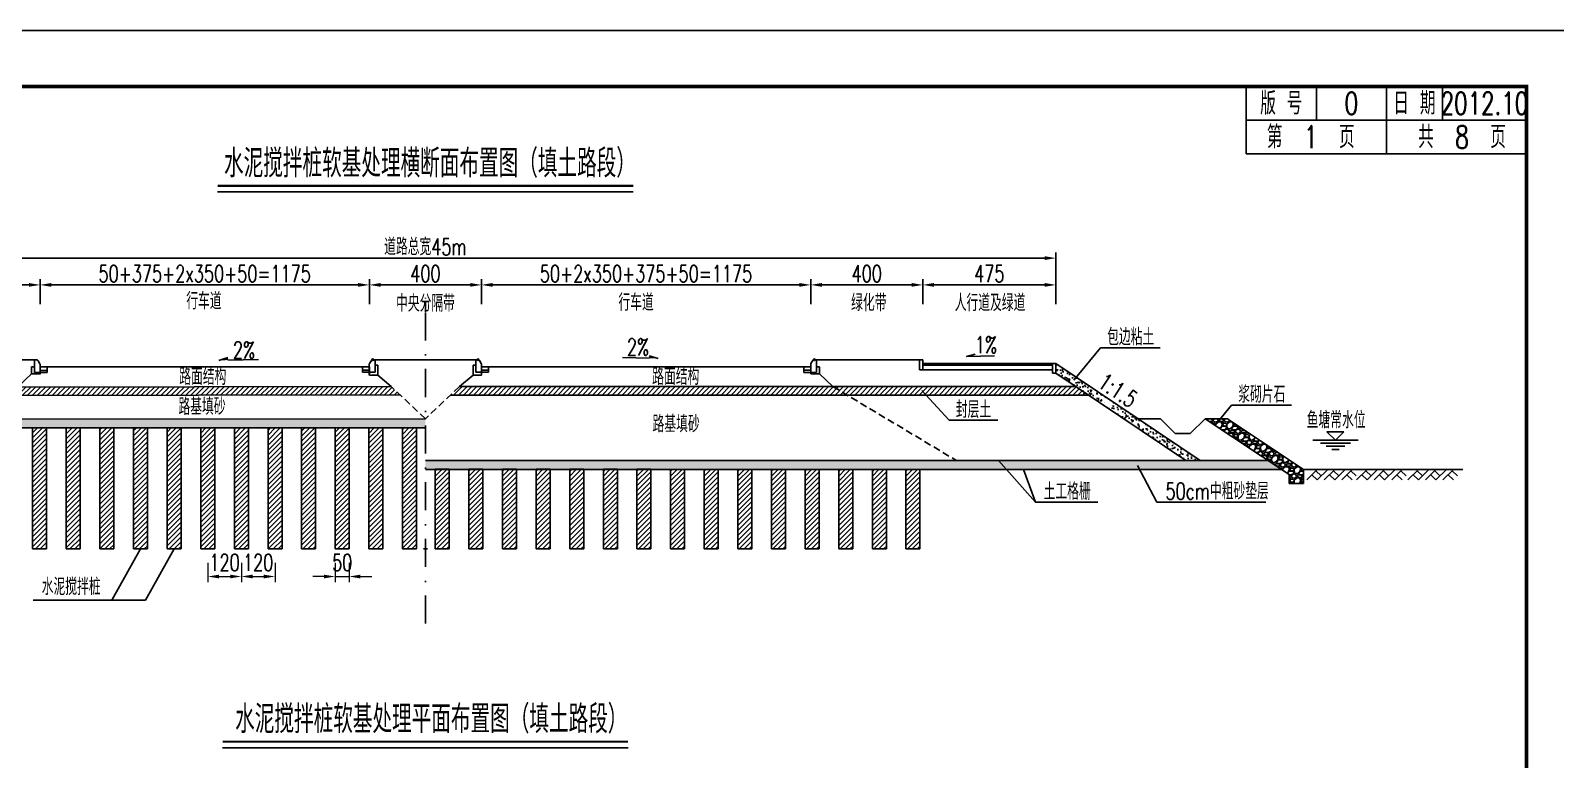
# Model space of a CAD drawing. Extents: x 216 to 3576, y 696 to 993.
# Drawn here: x 359.1 to 631.2, y 862.4 to 992.5 of the extents above; entities that cross this region are included whole.
import ezdxf
from ezdxf.enums import TextEntityAlignment as Align

# ---------------------------------------------------------------- set-up
doc = ezdxf.new("R2010")
doc.units = 0
doc.header["$LTSCALE"] = 5
doc.header["$PDMODE"] = 32
doc.header["$PDSIZE"] = 0.3
for name, pattern in [('DASHDOT', [1, 0.5, -0.25, 0, -0.25]), ('DASHED', [19.05, 12.7, -6.35]), ('HIDDEN', [0.375, 0.25, -0.125]), ('RICAD_LTYPE1', [0])]:
    doc.linetypes.add(name, pattern=pattern)
doc.layers.get('0').update_dxf_attribs({"linetype": 'CONTINUOUS'})
doc.layers.get('DEFPOINTS').update_dxf_attribs({"linetype": 'RICAD_LTYPE1'})
for name, color, linetype in [('2', 2, 'HIDDEN'), ('LAYER1', 7, 'RICAD_LTYPE1'), ('PP-COM', 7, 'CONTINUOUS'), ('YOLLOW', 2, 'CONTINUOUS'), ('图框', 7, 'CONTINUOUS'), ('尺寸标注', 4, 'CONTINUOUS'), ('文字', 7, 'CONTINUOUS'), ('次轮廓', 7, 'CONTINUOUS'), ('绿化', 3, 'CONTINUOUS'), ('道路结构', 7, 'CONTINUOUS')]:
    doc.layers.add(name, color=color, linetype=linetype)
doc.layers.add('标注', color=4, linetype='CONTINUOUS', lineweight=15)
doc.styles.get("Standard").update_dxf_attribs({"font": 'simplex1.shx', "width": 0.7, "bigfont": 'hztxt.shx'})
doc.dimstyles.new('比例1：200', dxfattribs={"dimtxt": 3, "dimasz": 2, "dimexe": 1, "dimexo": 1, "dimgap": 0.5, "dimtad": 1, "dimlfac": 20, "dimzin": 13, "dimdsep": 46, "dimtxsty": 'Standard', "dimcen": -0.09, "dimclrd": 256, "dimclre": 256, "dimclrt": 7, "dimaunit": 1, "dimadec": 0, "dimazin": 0, "dimtfac": 0.0005, "dimtix": 1, "dimtmove": 2, "dimatfit": 3, "dimfxl": 0, "dimtolj": 1, "dimtzin": 13, "dimarcsym": 0})
pattern_1 = [(45, (-427.4949, 297), (-0.44194174, 0.44194174), [])]
pattern_2 = [(45, (-2520, -0.00653), (-0.44194174, 0.44194174), [])]

# ---------------------------------------------------------------- blocks, each defined once
blk = doc.blocks.new('cs2')
for p, q in [((4729.56, 1070.97), (4729.56, 1069.04)), ((4730.59, 1069.54), (4729.56, 1069.54)), ((4729.92, 1071.66), (4729.6, 1071.1)), ((4730.59, 1071.79), (4730.14, 1071.79)), ((4730.59, 1071.79), (4730.59, 1069.54))]:
    blk.add_line(p, q)
for centre, start, end in [((4729.81, 1070.97), 150.42, 180), ((4730.14, 1071.54), 90, 150.42)]:
    blk.add_arc(centre, 0.25, start, end)
blk.add_point((4730.18, 1071.79))
blk = doc.blocks.new('*D82')
at = {"layer": 'DEFPOINTS', "color": 0}
for p in [(360.77, 947.13), (340.77, 942.68), (360.77, 942.68)]:
    blk.add_point(p, dxfattribs=at)
at = {"layer": '标注', "lineweight": -2}
for p, q in [((340.77, 943.68), (340.77, 948.13)), ((342.77, 947.13), (358.77, 947.13)), ((360.77, 943.68), (360.77, 948.13))]:
    blk.add_line(p, q, dxfattribs=at)
at = {"layer": '标注'}
for points in [[(342.77, 947.47), (342.77, 946.8), (340.77, 947.13)], [(358.77, 947.47), (358.77, 946.8), (360.77, 947.13)]]:
    blk.add_solid(points, dxfattribs=at)
at = {"layer": '标注', "color": 7, "insert": (350.77, 949.13), "char_height": 3, "attachment_point": 5}
blk.add_mtext('\\A1;400', dxfattribs=at)
blk = doc.blocks.new('*D83')
at = {"layer": 'DEFPOINTS', "color": 0}
for p in [(419.52, 947.13), (360.77, 942.68), (419.52, 942.68)]:
    blk.add_point(p, dxfattribs=at)
at = {"layer": '标注', "lineweight": -2}
for p, q in [((360.77, 943.68), (360.77, 948.13)), ((362.77, 947.13), (417.52, 947.13)), ((419.52, 943.68), (419.52, 948.13))]:
    blk.add_line(p, q, dxfattribs=at)
at = {"layer": '标注'}
for points in [[(362.77, 947.47), (362.77, 946.8), (360.77, 947.13)], [(417.52, 947.47), (417.52, 946.8), (419.52, 947.13)]]:
    blk.add_solid(points, dxfattribs=at)
at = {"layer": '标注', "color": 7, "insert": (390.14, 949.13), "char_height": 3, "attachment_point": 5}
blk.add_mtext('\\A1;50+375+2x350+50=1175', dxfattribs=at)
blk = doc.blocks.new('*D84')
at = {"layer": 'DEFPOINTS', "color": 0}
for p in [(439.52, 947.13), (419.52, 942.68), (439.52, 942.68)]:
    blk.add_point(p, dxfattribs=at)
at = {"layer": '标注', "lineweight": -2}
for p, q in [((419.52, 943.68), (419.52, 948.13)), ((421.52, 947.13), (437.52, 947.13)), ((439.52, 943.68), (439.52, 948.13))]:
    blk.add_line(p, q, dxfattribs=at)
at = {"layer": '标注'}
for points in [[(421.52, 947.47), (421.52, 946.8), (419.52, 947.13)], [(437.52, 947.47), (437.52, 946.8), (439.52, 947.13)]]:
    blk.add_solid(points, dxfattribs=at)
at = {"layer": '标注', "color": 7, "insert": (429.52, 949.13), "char_height": 3, "attachment_point": 5}
blk.add_mtext('\\A1;400', dxfattribs=at)
blk = doc.blocks.new('*D85')
at = {"layer": 'DEFPOINTS', "color": 0}
for p in [(498.27, 947.13), (439.52, 942.68), (498.27, 942.68)]:
    blk.add_point(p, dxfattribs=at)
at = {"layer": '标注', "lineweight": -2}
for p, q in [((439.52, 943.68), (439.52, 948.13)), ((441.52, 947.13), (496.27, 947.13)), ((498.27, 943.68), (498.27, 948.13))]:
    blk.add_line(p, q, dxfattribs=at)
at = {"layer": '标注'}
for points in [[(441.52, 947.47), (441.52, 946.8), (439.52, 947.13)], [(496.27, 947.47), (496.27, 946.8), (498.27, 947.13)]]:
    blk.add_solid(points, dxfattribs=at)
at = {"layer": '标注', "color": 7, "insert": (468.89, 949.13), "char_height": 3, "attachment_point": 5}
blk.add_mtext('\\A1;50+2x350+375+50=1175', dxfattribs=at)
blk = doc.blocks.new('*D86')
at = {"layer": 'DEFPOINTS', "color": 0}
for p in [(542.02, 951.91), (317.02, 942.68), (542.02, 942.68)]:
    blk.add_point(p, dxfattribs=at)
at = {"layer": '标注', "lineweight": -2}
for p, q in [((317.02, 945.91), (317.02, 952.91)), ((542.02, 945.91), (542.02, 952.91)), ((319.02, 951.91), (540.02, 951.91))]:
    blk.add_line(p, q, dxfattribs=at)
at = {"layer": '标注'}
for points in [[(319.02, 952.25), (319.02, 951.58), (317.02, 951.91)], [(540.02, 952.25), (540.02, 951.58), (542.02, 951.91)]]:
    blk.add_solid(points, dxfattribs=at)
at = {"layer": '标注', "color": 7, "insert": (429.52, 953.91), "char_height": 3, "attachment_point": 5}
blk.add_mtext('\\A1;道路总宽45m', dxfattribs=at)
blk = doc.blocks.new('*D87')
at = {"layer": 'DEFPOINTS', "color": 0}
for p in [(518.27, 947.13), (518.27, 942.68), (542.02, 942.68)]:
    blk.add_point(p, dxfattribs=at)
at = {"layer": '标注', "lineweight": -2}
for p, q in [((518.27, 943.68), (518.27, 948.13)), ((540.02, 947.13), (520.27, 947.13)), ((542.02, 943.68), (542.02, 948.13))]:
    blk.add_line(p, q, dxfattribs=at)
at = {"layer": '标注'}
for points in [[(520.27, 947.47), (520.27, 946.8), (518.27, 947.13)], [(540.02, 947.47), (540.02, 946.8), (542.02, 947.13)]]:
    blk.add_solid(points, dxfattribs=at)
at = {"layer": '标注', "color": 7, "insert": (530.14, 949.13), "char_height": 3, "attachment_point": 5}
blk.add_mtext('\\A1;475', dxfattribs=at)
blk = doc.blocks.new('*D88')
at = {"layer": 'DEFPOINTS', "color": 0}
for p in [(498.27, 947.13), (498.27, 942.68), (518.27, 942.68)]:
    blk.add_point(p, dxfattribs=at)
at = {"layer": '标注', "lineweight": -2}
for p, q in [((498.27, 943.68), (498.27, 948.13)), ((516.27, 947.13), (500.27, 947.13)), ((518.27, 943.68), (518.27, 948.13))]:
    blk.add_line(p, q, dxfattribs=at)
at = {"layer": '标注'}
for points in [[(500.27, 947.47), (500.27, 946.8), (498.27, 947.13)], [(516.27, 947.47), (516.27, 946.8), (518.27, 947.13)]]:
    blk.add_solid(points, dxfattribs=at)
at = {"layer": '标注', "color": 7, "insert": (508.27, 949.13), "char_height": 3, "attachment_point": 5}
blk.add_mtext('\\A1;400', dxfattribs=at)
blk = doc.blocks.new('series')
at = {"width": 0.75}
for tag, height, p in [('页码', 4, (-35, -19)), ('图名', 5, (-220, -282)), ('图号', 5, (-20, -282))]:
    blk.add_attdef(tag, text='', height=height, dxfattribs=at).set_placement(p, align=Align.MIDDLE_CENTER)
blk = doc.blocks.new('123')
at = {"color": 7}
blk.add_lwpolyline([(635.99, 695.53), (635.99, 992.53), (215.99, 992.53), (215.99, 695.53)], close=True, dxfattribs=at)

msp = doc.modelspace()

# ---------------------------------------------------------------- hatches: boundary and pattern name
h = msp.add_hatch()
h.set_pattern_fill('ANSI31', color=256, scale=5, style=0)
h.set_pattern_definition(pattern_2)
h.paths.add_polyline_path([(361.93552, 921.61469), (361.93552, 900.01469), (359.43552, 900.01469), (359.43552, 921.61469)])
h = msp.add_hatch()
h.set_pattern_fill('ANSI31', color=256, scale=5, style=0)
h.set_pattern_definition(pattern_2)
h.paths.add_polyline_path([(367.93552, 921.61251), (367.93552, 900.01251), (365.43552, 900.01251), (365.43552, 921.61251)])
h = msp.add_hatch()
h.set_pattern_fill('ANSI31', color=256, scale=5, style=0)
h.set_pattern_definition(pattern_2)
h.paths.add_polyline_path([(373.93552, 921.61251), (373.93552, 900.01251), (371.43552, 900.01251), (371.43552, 921.61251)])
h = msp.add_hatch()
h.set_pattern_fill('ANSI31', color=256, scale=5, style=0)
h.set_pattern_definition(pattern_2)
h.paths.add_polyline_path([(379.93552, 921.61033), (379.93552, 900.01033), (377.43552, 900.01033), (377.43552, 921.61033)])
h = msp.add_hatch()
h.set_pattern_fill('ANSI31', color=256, scale=5, style=0)
h.set_pattern_definition(pattern_2)
h.paths.add_polyline_path([(385.93552, 921.60815), (385.93552, 900.00815), (383.43552, 900.00815), (383.43552, 921.60815)])
h = msp.add_hatch()
h.set_pattern_fill('ANSI31', color=256, scale=5, style=0)
h.set_pattern_definition(pattern_2)
h.paths.add_polyline_path([(391.93552, 921.60815), (391.93552, 900.00815), (389.43552, 900.00815), (389.43552, 921.60815)])
h = msp.add_hatch()
h.set_pattern_fill('ANSI31', color=256, scale=5, style=0)
h.set_pattern_definition(pattern_2)
h.paths.add_polyline_path([(397.93552, 921.60815), (397.93552, 900.00815), (395.43552, 900.00815), (395.43552, 921.60815)])
h = msp.add_hatch()
h.set_pattern_fill('ANSI31', color=256, scale=5, style=0)
h.set_pattern_definition(pattern_2)
h.paths.add_polyline_path([(403.93552, 921.60815), (403.93552, 900.00815), (401.43552, 900.00815), (401.43552, 921.60815)])
h = msp.add_hatch()
h.set_pattern_fill('ANSI31', color=256, scale=5, style=0)
h.set_pattern_definition(pattern_2)
h.paths.add_polyline_path([(409.93552, 921.60815), (409.93552, 900.00815), (407.43552, 900.00815), (407.43552, 921.60815)])
h = msp.add_hatch()
h.set_pattern_fill('ANSI31', color=256, scale=5, style=0)
h.set_pattern_definition(pattern_2)
h.paths.add_polyline_path([(415.93552, 921.60815), (415.93552, 900.00815), (413.43552, 900.00815), (413.43552, 921.60815)])
h = msp.add_hatch()
h.set_pattern_fill('ANSI31', color=256, scale=5, style=0)
h.set_pattern_definition(pattern_2)
h.paths.add_polyline_path([(421.93552, 921.60815), (421.93552, 900.00815), (419.43552, 900.00815), (419.43552, 921.60815)])
h = msp.add_hatch()
h.set_pattern_fill('ANSI31', color=256, scale=5, style=0)
h.set_pattern_definition(pattern_2)
h.paths.add_polyline_path([(427.93552, 921.60815), (427.93552, 900.00815), (425.43552, 900.00815), (425.43552, 921.60815)])
h = msp.add_hatch()
h.set_pattern_fill('ANSI31', color=256, scale=5, style=0)
h.set_pattern_definition(pattern_2)
h.paths.add_polyline_path([(433.76933, 914.19544), (431.26933, 914.19544), (431.26933, 900.01469), (433.76933, 900.01469)])
h = msp.add_hatch()
h.set_pattern_fill('ANSI31', color=256, scale=5, style=0)
h.set_pattern_definition([(45, (-2514, -0.00653), (-0.44194174, 0.44194174), [])])
h.paths.add_polyline_path([(439.76933, 914.19544), (437.26933, 914.19544), (437.26933, 900.01469), (439.76933, 900.01469)])
h = msp.add_hatch()
h.set_pattern_fill('ANSI31', color=256, scale=5, style=0)
h.set_pattern_definition([(45, (-2508, -0.00653), (-0.44194174, 0.44194174), [])])
h.paths.add_polyline_path([(445.76933, 914.19544), (443.26933, 914.19544), (443.26933, 900.01469), (445.76933, 900.01469)])
h = msp.add_hatch()
h.set_pattern_fill('ANSI31', color=256, scale=5, style=0)
h.set_pattern_definition([(45, (-2502, -0.00653), (-0.44194174, 0.44194174), [])])
h.paths.add_polyline_path([(451.76933, 914.19544), (449.26933, 914.19544), (449.26933, 900.01469), (451.76933, 900.01469)])
h = msp.add_hatch()
h.set_pattern_fill('ANSI31', color=256, scale=5, style=0)
h.set_pattern_definition([(45, (-2496, -0.0087), (-0.44194174, 0.44194174), [])])
h.paths.add_polyline_path([(457.76933, 914.19326), (455.26933, 914.19326), (455.26933, 900.01251), (457.76933, 900.01251)])
h = msp.add_hatch()
h.set_pattern_fill('ANSI31', color=256, scale=5, style=0)
h.set_pattern_definition([(45, (-2490, -0.0087), (-0.44194174, 0.44194174), [])])
h.paths.add_polyline_path([(463.76933, 914.19326), (461.26933, 914.19326), (461.26933, 900.01251), (463.76933, 900.01251)])
h = msp.add_hatch()
h.set_pattern_fill('ANSI31', color=256, scale=5, style=0)
h.set_pattern_definition([(45, (-2484, -0.00653), (-0.44194174, 0.44194174), [])])
h.paths.add_polyline_path([(469.76933, 914.19544), (467.26933, 914.19544), (467.26933, 900.01469), (469.76933, 900.01469)])
h = msp.add_hatch()
h.set_pattern_fill('ANSI31', color=256, scale=5, style=0)
h.set_pattern_definition([(45, (-2478, -0.00653), (-0.44194174, 0.44194174), [])])
h.paths.add_polyline_path([(475.76933, 914.19544), (473.26933, 914.19544), (473.26933, 900.01469), (475.76933, 900.01469)])
h = msp.add_hatch()
h.set_pattern_fill('ANSI31', color=256, scale=5, style=0)
h.set_pattern_definition([(45, (-2472, -0.01307), (-0.44194174, 0.44194174), [])])
h.paths.add_polyline_path([(481.76933, 914.18891), (479.26933, 914.18891), (479.26933, 900.00815), (481.76933, 900.00815)])
h = msp.add_hatch()
h.set_pattern_fill('ANSI31', color=256, scale=5, style=0)
h.set_pattern_definition([(45, (-2466, -0.00653), (-0.44194174, 0.44194174), [])])
h.paths.add_polyline_path([(487.76933, 914.19544), (485.26933, 914.19544), (485.26933, 900.01469), (487.76933, 900.01469)])
h = msp.add_hatch()
h.set_pattern_fill('ANSI31', color=256, scale=5, style=0)
h.set_pattern_definition([(45, (-2460, -0.00653), (-0.44194174, 0.44194174), [])])
h.paths.add_polyline_path([(493.76933, 914.19544), (491.26933, 914.19544), (491.26933, 900.01469), (493.76933, 900.01469)])
h = msp.add_hatch()
h.set_pattern_fill('ANSI31', color=256, scale=5, style=0)
h.set_pattern_definition([(45, (-2454, -0.00653), (-0.44194174, 0.44194174), [])])
h.paths.add_polyline_path([(499.76933, 914.19544), (497.26933, 914.19544), (497.26933, 900.01469), (499.76933, 900.01469)])
h = msp.add_hatch()
h.set_pattern_fill('ANSI31', color=256, scale=5, style=0)
h.set_pattern_definition([(45, (-2448, -0.01307), (-0.44194174, 0.44194174), [])])
h.paths.add_polyline_path([(505.76933, 914.18891), (503.26933, 914.18891), (503.26933, 900.00815), (505.76933, 900.00815)])
h = msp.add_hatch()
h.set_pattern_fill('ANSI31', color=256, scale=5, style=0)
h.set_pattern_definition([(45, (-2442, -0.00653), (-0.44194174, 0.44194174), [])])
h.paths.add_polyline_path([(511.76933, 914.19544), (509.26933, 914.19544), (509.26933, 900.01469), (511.76933, 900.01469)])
h = msp.add_hatch()
h.set_pattern_fill('ANSI31', color=256, scale=5, style=0)
h.set_pattern_definition([(45, (-2436, -0.01307), (-0.44194174, 0.44194174), [])])
h.paths.add_polyline_path([(517.76933, 914.18891), (515.26933, 914.18891), (515.26933, 900.00815), (517.76933, 900.00815)])
at = {"layer": 'YOLLOW'}
h = msp.add_hatch(dxfattribs=at)
h.set_pattern_fill('AR-CONC', color=256, scale=0.25, style=0)
h.set_pattern_definition([(50, (-427.4949, 297), (1.7931505, -0.1568803), [0.1875, -2.0625]), (355, (-427.495, 297), (-0.3468783, 1.8804803), [0.15, -1.65]), (100.4514, (-427.3455, 296.987), (1.4462735, 1.7235989), [0.1593505, -1.7528553]), (46.1842, (-427.495, 297.5), (2.6681026, -0.4137975), [0.28125, -3.09375]), (96.6356, (-427.2726, 297.4655), (2.336657, 2.4352947), [0.239026, -2.6292825]), (351.1842, (-427.495, 297.5), (2.336655, 2.4352965), [0.225, -2.475]), (21, (-427.2449, 297.375), (1.4922676, -1.0065472), [0.1875, -2.0625]), (326, (-427.245, 297.375), (0.6082883, 1.812875), [0.15, -1.65]), (71.4514, (-427.1206, 297.2911), (2.1005566, 0.8063262), [0.1593505, -1.7528553]), (37.5, (-427.4949, 297), (0.03039964, 0.83223463), [0, -1.63, 0, -1.675, 0, -1.65625]), (7.5, (-427.4949, 297), (0.65767384, 0.9860293), [0, -0.955, 0, -1.5925, 0, -0.63125]), (327.5, (-428.0524, 297), (1.3345561, -0.05638718), [0, -0.625, 0, -1.95, 0, -2.5875]), (317.5, (-428.3024, 297), (1.4579654, 0.2502625), [0, -0.8125, 0, -1.295, 0, -1.8375])])
h.paths.add_polyline_path([(542.01933, 933.09658), (542.01933, 931.36063), (565.18789, 915.78412), (567.77001, 915.78407)])
h = msp.add_hatch(dxfattribs=at)
h.set_pattern_fill('ANSI31', color=256, scale=5, style=0)
h.set_pattern_definition(pattern_1)
h.paths.add_polyline_path([(313.25789, 928.85301), (311.00391, 927.35036), (425.02744, 927.48449), (423.43868, 928.98263)])
h = msp.add_hatch(dxfattribs=at)
h.set_pattern_fill('ANSI31', color=256, scale=5, style=0)
h.set_pattern_definition(pattern_1)
h.paths.add_polyline_path([(435.59795, 928.97794), (434.00756, 927.47794), (547.79445, 927.47794), (545.56335, 928.97794)])
h = msp.add_hatch(dxfattribs=at)
h.set_pattern_fill('AR-SAND', color=256, style=0)
h.set_pattern_definition([(37.5, (-420, 297), (-0.0629934, 1.9268238), [0, -1.52, 0, -1.7, 0, -1.625]), (7.5, (-420, 297), (1.769777, 2.822146), [0, -0.82, 0, -1.37, 0, -0.525]), (327.5, (-421.23, 297), (3.1141419, 0.005659), [0, -0.5, 0, -1.8, 0, -2.35]), (317.5, (-421.23, 297), (3.0061266, 0.8776756), [0, -0.25, 0, -1.18, 0, -1.35])])
h.paths.add_polyline_path([(299.52092, 923.13424), (298.00137, 921.61469), (429.51933, 921.61469), (429.51789, 923.24885)])
h = msp.add_hatch(dxfattribs=at)
h.set_pattern_fill('GRAVEL', color=256, scale=2, style=0)
h.set_pattern_definition([(228.0128, (-426.05491, 299), (-15.999996464, -18.000002683), [0.269072, -26.638176]), (184.9697, (-426.23491, 298.8), (24.000002103, 1.999982614), [0.461736, -45.71185]), (132.5104, (-426.69491, 298.76), (19.999981437, -22.000017348), [0.325576, -32.232064]), (267.2737, (-427.47491, 298.26), (1.9999920355, 40.00000059), [0.420476, -41.627116]), (292.8337, (-427.49491, 297.84), (-10.000019811, 23.9999928236), [0.41231, -40.818746]), (357.2737, (-427.33491, 297.46), (-40.00000059, 1.9999920355), [0.420476, -41.627116]), (37.6942, (-426.914914, 297.44), (-26.0000146912, -19.9999808103), [0.556058, -55.049698]), (72.2553, (-426.47491, 297.78), (14.0000215254, 43.9999924625), [0.524976, -51.972642]), (121.4296, (-426.31491, 298.28), (-16.000016468, 25.999990073), [0.4219, -41.768146]), (175.2364, (-426.53491, 298.64), (22.000001893, -1.999983065), [0.481664, -23.601526]), (222.3974, (-427.014914, 298.68), (-24.000014702, -21.999984164), [0.622896, -61.66675]), (138.8141, (-425.49491, 298.24), (-14.000005894, 11.999994627), [0.212602, -21.047688]), (171.4692, (-425.65491, 298.38), (25.99999657, -4.00001582), [0.404474, -40.043022]), (225, (-426.0549, 298.44), (-2e-16, -2.0000006), [0.282842, -2.545584]), (203.1986, (-426.19491, 298.68), (9.99999946, 4.00000265), [0.152316, -15.07923]), (291.8014, (-426.3349, 298.62), (-1.99999982, 6.00000055), [0.215406, -10.554924]), (30.9638, (-426.2549, 298.42), (5.99999604, 4.00000497), [0.349858, -11.312046]), (161.5651, (-425.9549, 298.6), (4.00000087, -1.9999968), [0.252982, -6.071574]), (16.3895, (-427.49491, 298.62), (20.000004397, 5.99998542), [0.3544, -35.08569]), (70.3462, (-427.15491, 298.72), (-7.999990495, -22.000004271), [0.297322, -29.434816]), (293.1986, (-425.95491, 299), (-4.00000265, 9.99999946), [0.30463, -14.926916]), (343.6105, (-425.83491, 298.72), (-20.000004397, 5.99998542), [0.3544, -35.08569]), (339.444, (-427.49491, 297.38), (-10.00000369, 3.999991993), [0.34176, -16.746248]), (294.7751, (-427.17491, 297.26), (-9.999984378, 22.000006844), [0.286356, -28.349286]), (66.8014, (-425.93491, 297), (4.00000265, 9.99999946), [0.30463, -14.926916]), (17.354, (-425.81491, 297.28), (-26.000004038, -7.999989005), [0.335262, -33.190848]), (69.444, (-426.91491, 297), (-3.999991993, -10.00000369), [0.17088, -16.917128]), (101.3099, (-426.0549, 297), (-1.99999526, 8.0000015), [0.10198, -10.096058]), (165.9638, (-426.0749, 297.1), (6.0000011, -1.99999611), [0.41231, -7.8339]), (186.009, (-426.47491, 297.2), (19.999999502, 1.999998635), [0.3821, -37.827846]), (303.6901, (-426.2549, 298.24), (-2.00000267, 3.99999912), [0.288444, -6.922658]), (353.1572, (-426.09491, 298), (33.999998731, -4.000015996), [0.503588, -49.855126]), (60.9454, (-425.59491, 297.94), (-8.000000054, -14.00000077), [0.205912, -20.385348]), (90, (-425.495, 298.12), (-2, 2), [0.12, -1.88]), (120.2564, (-426.51491, 297.26), (7.999989774, -14.000004912), [0.277848, -27.50704]), (48.0128, (-426.65491, 297.5), (15.999996464, 18.000002683), [0.538144, -26.369104]), (0, (-426.295, 297.9), (2, 2), [0.52, -1.48]), (325.3048, (-425.77491, 297.9), (-19.999988518, 14.000017219), [0.316228, -31.306548]), (254.0546, (-425.51491, 297.72), (-1.99999978, -8.000000253), [0.291204, -14.269016]), (207.646, (-425.59491, 297.44), (-37.9999916144, -20.0000154263), [0.47413, -46.938948]), (175.4261, (-426.01491, 297.22), (-26.0000011166, 1.9999896023), [0.501598, -49.658148])])
h.paths.add_polyline_path([(568.65472, 923.24862), (583.61825, 913.27293), (583.61825, 911.70197), (586.22468, 911.70197), (586.22468, 914.20197), (572.65472, 923.24862)])
h = msp.add_hatch(dxfattribs=at)
h.set_pattern_fill('AR-SAND', color=256, style=0)
h.set_pattern_definition([(37.5, (-427.4949, 297), (-0.0629934, 1.9268238), [0, -1.52, 0, -1.7, 0, -1.625]), (7.5, (-427.495, 297), (1.7697767, 2.822146), [0, -0.82, 0, -1.37, 0, -0.525]), (327.5, (-428.7249, 297), (3.1141419, 0.005659), [0, -0.5, 0, -1.8, 0, -2.35]), (317.5, (-428.725, 297), (3.0061266, 0.8776756), [0, -0.25, 0, -1.18, 0, -1.35])])
h.paths.add_polyline_path([(429.51933, 914.20197), (429.51933, 915.78595), (579.85187, 915.78595), (582.22468, 914.20197)])

# ---------------------------------------------------------------- linework, layer by layer
for p, q in [((392.42901, 963.71486), (466.60964, 963.71486)), ((359.74655, 933.73252), (359.74655, 931.48252)), ((359.74655, 933.73252), (360.19805, 933.73252)), ((360.41547, 933.60593), (360.73674, 933.03993)), ((498.62318, 933.65135), (498.30191, 933.08534)), ((499.2921, 933.77794), (498.8406, 933.77794)), ((499.2921, 933.77794), (499.2921, 931.52794)), ((356.80615, 928.93252), (359.22752, 931.23252)), ((359.22752, 932.48252), (359.74655, 932.48252)), ((359.22752, 932.48252), (359.74655, 932.48252)), ((359.22752, 932.48252), (359.22752, 931.23252)), ((359.22752, 931.23252), (360.76933, 931.23252)), ((359.74655, 931.48252), (360.76933, 931.48252)), ((360.76933, 932.91652), (360.76933, 931.23252)), ((360.76933, 932.48252), (379.51933, 932.48252)), ((360.76933, 932.48252), (360.76933, 931.23252)), ((360.76933, 932.48252), (360.76933, 931.18252)), ((360.76933, 931.88252), (362.01933, 931.88252)), ((360.76933, 931.48252), (362.01933, 931.48252)), ((360.77322, 931.45277), (360.77322, 931.45277)), ((362.01933, 932.48252), (362.01933, 931.88252)), ((362.01933, 932.28252), (362.01933, 932.08252)), ((362.01933, 932.08252), (362.01933, 931.48252)), ((379.51933, 932.48252), (381.1801, 932.48252)), ((419.51933, 932.53202), (380.85056, 932.48252)), ((418.26933, 932.53202), (418.26933, 931.93202)), ((418.26933, 932.33202), (418.26933, 932.13202)), ((418.26933, 932.13202), (418.26933, 931.58202)), ((418.26933, 932.03202), (418.26933, 931.73202)), ((419.51933, 931.93202), (418.26933, 931.93202)), ((418.26933, 931.93202), (418.26933, 931.53202)), ((418.26933, 931.73202), (418.26933, 931.53202)), ((419.51933, 931.53202), (418.26933, 931.53202)), ((419.51933, 932.53202), (419.51933, 931.23202)), ((421.01933, 931.03202), (419.51933, 931.03202)), ((421.01933, 932.78202), (420.5421, 932.78202)), ((421.01933, 932.78202), (421.01933, 931.03202)), ((421.01933, 931.03202), (423.43868, 928.98263)), ((435.59795, 928.97794), (438.01933, 931.03202)), ((438.01933, 932.78202), (438.49655, 932.78202)), ((438.01933, 932.78202), (438.01933, 931.03202)), ((438.01933, 931.03202), (439.51933, 931.03202)), ((439.51933, 932.53202), (439.51933, 931.23202)), ((440.76933, 932.53202), (439.51933, 932.53202)), ((439.51933, 932.52794), (478.1881, 932.52794)), ((439.51933, 931.93202), (440.76933, 931.93202)), ((439.51933, 931.53202), (440.76933, 931.53202)), ((440.76933, 932.53202), (440.76933, 932.38202)), ((440.76933, 932.53202), (440.76933, 932.33202)), ((440.76933, 932.53202), (440.76933, 931.93202)), ((440.76933, 932.33202), (440.76933, 932.13202)), ((440.76933, 932.13202), (440.76933, 931.58202)), ((440.76933, 932.03202), (440.76933, 931.73202)), ((440.76933, 931.93202), (440.76933, 931.53202)), ((440.76933, 931.73202), (440.76933, 931.53202)), ((479.51933, 932.52794), (477.85856, 932.52794)), ((480.76933, 932.52794), (479.51933, 932.52794)), ((479.51933, 932.52794), (498.26933, 932.52794)), ((497.01933, 932.52794), (497.01933, 932.32794)), ((497.01933, 932.52794), (497.01933, 931.52794)), ((497.01933, 932.32794), (497.01933, 932.12794)), ((498.26933, 931.92794), (497.01933, 931.92794)), ((498.26933, 931.52794), (497.01933, 931.52794)), ((498.26544, 931.49819), (498.26544, 931.49819)), ((498.26933, 932.96193), (498.26933, 931.27794)), ((498.26933, 932.52794), (498.26933, 931.27794)), ((499.2921, 931.52794), (498.26933, 931.52794)), ((499.81113, 931.27794), (498.26933, 931.27794)), ((499.81113, 932.52794), (499.2921, 932.52794)), ((499.81113, 932.52794), (499.2921, 932.52794)), ((499.81113, 932.52794), (499.81113, 931.27794)), ((499.81113, 931.27794), (502.23251, 928.97794)), ((542.01933, 933.09658), (518.26933, 933.09658)), ((541.41933, 932.79658), (518.26933, 932.79658)), ((541.41933, 931.99658), (518.26933, 931.99658)), ((567.77001, 915.78407), (542.01933, 933.09658)), ((565.18789, 915.78412), (542.01933, 931.36063)), ((423.43868, 928.98263), (313.25789, 928.85301)), ((435.59795, 928.97794), (545.56335, 928.97794)), ((425.02744, 927.48449), (311.00391, 927.35036)), ((434.00756, 927.47794), (547.79445, 927.47794)), ((556.66722, 923.24862), (560.66722, 923.24862)), ((563.32972, 920.58612), (560.66722, 923.24862)), ((565.99222, 920.58612), (568.65472, 923.24862)), ((568.65472, 923.24862), (572.65472, 923.24862)), ((583.61825, 913.27293), (568.65472, 923.24862)), ((586.22468, 914.20197), (572.65472, 923.24862)), ((359.43552, 900.01469), (359.43552, 921.61469)), ((361.93552, 921.61314), (359.43552, 921.61333)), ((361.93552, 921.61469), (361.93552, 900.01469)), ((365.43552, 900.01251), (365.43552, 921.61251)), ((367.93552, 921.61232), (365.43552, 921.61251)), ((367.93552, 921.61251), (367.93552, 900.01251)), ((371.43552, 900.01251), (371.43552, 921.61251)), ((373.93552, 921.61223), (371.43552, 921.61242)), ((373.93552, 921.61251), (373.93552, 900.01251)), ((379.93552, 921.61223), (377.43552, 921.61242)), ((377.43552, 900.01033), (377.43552, 921.61033)), ((379.93552, 921.61033), (379.93552, 900.01033)), ((385.93552, 921.61223), (383.43552, 921.61242)), ((383.43552, 900.00815), (383.43552, 921.60815)), ((385.93552, 921.60815), (385.93552, 900.00815)), ((391.93552, 921.61223), (389.43552, 921.61242)), ((389.43552, 900.00815), (389.43552, 921.60815)), ((391.93552, 921.60815), (391.93552, 900.00815)), ((397.93552, 921.61223), (395.43552, 921.61242)), ((395.43552, 900.00815), (395.43552, 921.60815)), ((397.93552, 921.60815), (397.93552, 900.00815)), ((403.93552, 921.61223), (401.43552, 921.61242)), ((401.43552, 900.00815), (401.43552, 921.60815)), ((403.93552, 921.60815), (403.93552, 900.00815)), ((409.93552, 921.60815), (407.43552, 921.60834)), ((407.43552, 900.00815), (407.43552, 921.60815)), ((409.93552, 921.60815), (409.93552, 900.00815)), ((415.93552, 921.61223), (413.43552, 921.61242)), ((413.43552, 900.00815), (413.43552, 921.60815)), ((415.93552, 921.60815), (415.93552, 900.00815)), ((421.93552, 921.61223), (419.43552, 921.61242)), ((419.43552, 900.00815), (419.43552, 921.60815)), ((421.93552, 921.60815), (421.93552, 900.00815)), ((427.93552, 921.61223), (425.43552, 921.61242)), ((425.43552, 900.00815), (425.43552, 921.60815)), ((563.32972, 920.58612), (565.99222, 920.58612)), ((433.76933, 914.22577), (431.26933, 914.22596)), ((431.26933, 900.01469), (431.26933, 914.22577)), ((433.76933, 914.22577), (433.76933, 900.01469)), ((439.76933, 914.22577), (437.26933, 914.22596)), ((437.26933, 900.01469), (437.26933, 914.22577)), ((439.76933, 914.22577), (439.76933, 900.01469)), ((445.76933, 914.22577), (443.26933, 914.22596)), ((443.26933, 900.01469), (443.26933, 914.22577)), ((445.76933, 914.22577), (445.76933, 900.01469)), ((451.76933, 914.22577), (449.26933, 914.22596)), ((449.26933, 900.01469), (449.26933, 914.22577)), ((451.76933, 914.22577), (451.76933, 900.01469)), ((457.76933, 914.22359), (455.26933, 914.22378)), ((455.26933, 900.01251), (455.26933, 914.22359)), ((457.76933, 914.22359), (457.76933, 900.01251)), ((463.76933, 914.22359), (461.26933, 914.22378)), ((461.26933, 900.01251), (461.26933, 914.22359)), ((463.76933, 914.22359), (463.76933, 900.01251)), ((469.76933, 914.22141), (467.26933, 914.2216)), ((467.26933, 900.01033), (467.26933, 914.22141)), ((469.76933, 914.22141), (469.76933, 900.01033)), ((475.76933, 914.21923), (473.26933, 914.21942)), ((473.26933, 900.00815), (473.26933, 914.21923)), ((475.76933, 914.21923), (475.76933, 900.00815)), ((481.76933, 914.21923), (479.26933, 914.21942)), ((479.26933, 900.00815), (479.26933, 914.21923)), ((481.76933, 914.21923), (481.76933, 900.00815)), ((487.76933, 914.21923), (485.26933, 914.21942)), ((485.26933, 900.00815), (485.26933, 914.21923)), ((487.76933, 914.21923), (487.76933, 900.00815)), ((493.76933, 914.21923), (491.26933, 914.21942)), ((491.26933, 900.00815), (491.26933, 914.21923)), ((493.76933, 914.21923), (493.76933, 900.00815)), ((499.76933, 914.21923), (497.26933, 914.21942)), ((497.26933, 900.00815), (497.26933, 914.21923)), ((499.76933, 914.21923), (499.76933, 900.00815)), ((505.76933, 914.21923), (503.26933, 914.21942)), ((503.26933, 900.00815), (503.26933, 914.21923)), ((505.76933, 914.21923), (505.76933, 900.00815)), ((511.76933, 914.21923), (509.26933, 914.21942)), ((509.26933, 900.00815), (509.26933, 914.21923)), ((511.76933, 914.21923), (511.76933, 900.00815)), ((517.76933, 914.21923), (515.26933, 914.21942)), ((515.26933, 900.00815), (515.26933, 914.21923)), ((583.61825, 911.70197), (583.61825, 913.27293)), ((586.22468, 911.70197), (583.61825, 911.70197)), ((586.22468, 914.20197), (586.22468, 911.70197)), ((586.22468, 914.20197), (614.65833, 914.20197)), ((361.93552, 900.01469), (359.43552, 900.01469)), ((367.93552, 900.01251), (365.43552, 900.01251)), ((373.93552, 900.01251), (371.43552, 900.01251)), ((379.93552, 900.01033), (377.43552, 900.01033)), ((385.93552, 900.00815), (383.43552, 900.00815)), ((391.93552, 900.00815), (389.43552, 900.00815)), ((397.93552, 900.00815), (395.43552, 900.00815)), ((403.93552, 900.00815), (401.43552, 900.00815)), ((409.93552, 900.00815), (407.43552, 900.00815)), ((415.93552, 900.00815), (413.43552, 900.00815)), ((421.93552, 900.00815), (419.43552, 900.00815)), ((427.93552, 900.00815), (425.43552, 900.00815)), ((433.76933, 900.01469), (431.26933, 900.01469)), ((439.76933, 900.01469), (437.26933, 900.01469)), ((445.76933, 900.01469), (443.26933, 900.01469)), ((451.76933, 900.01469), (449.26933, 900.01469)), ((457.76933, 900.01251), (455.26933, 900.01251)), ((463.76933, 900.01251), (461.26933, 900.01251)), ((469.76933, 900.01033), (467.26933, 900.01033)), ((475.76933, 900.00815), (473.26933, 900.00815)), ((481.76933, 900.00815), (479.26933, 900.00815)), ((487.76933, 900.00815), (485.26933, 900.00815)), ((493.76933, 900.00815), (491.26933, 900.00815)), ((499.76933, 900.00815), (497.26933, 900.00815)), ((505.76933, 900.00815), (503.26933, 900.00815)), ((511.76933, 900.00815), (509.26933, 900.00815)), ((517.76933, 900.00815), (515.26933, 900.00815)), ((393.34448, 864.54303), (465.69417, 864.54303))]:
    msp.add_line(p, q)
at = {"linetype": 'Continuous'}
for p, q in [((360.76933, 931.88252), (360.76933, 931.88252)), ((360.76933, 931.38252), (360.76933, 931.38252)), ((439.51933, 932.53202), (439.51933, 932.53202)), ((439.51933, 931.93202), (439.51933, 931.93202)), ((439.51933, 931.43202), (439.51933, 931.43202)), ((480.76933, 932.52794), (480.76933, 932.52794)), ((498.26933, 931.42794), (498.26933, 931.42794))]:
    msp.add_line(p, q, dxfattribs=at)
at = {"color": 2}
for p, q in [((531.80884, 915.78452), (538.40964, 908.33782)), ((556.5526, 914.91144), (560.05199, 908.349)), ((538.40964, 908.33782), (536.21345, 914.20197)), ((538.40964, 908.33782), (549.51761, 908.33782)), ((560.05199, 908.349), (579.47171, 908.349)), ((373.5623, 890.90171), (378.68552, 900.00597)), ((379.5623, 890.90171), (384.68552, 900.00597)), ((359.54097, 890.90171), (379.5623, 890.90171))]:
    msp.add_line(p, q, dxfattribs=at)
at = {"const_width": 0.4}
for points in [[(392.42901, 964.78925), (466.60964, 964.78925)], [(393.34448, 865.61742), (465.69417, 865.61742)]]:
    msp.add_lwpolyline(points, dxfattribs=at)
at = {"color": 7}
msp.add_lwpolyline([(531.0524, 934.4571), (526.08719, 934.35779), (527.60298, 934.747)], dxfattribs=at)
at = {"linetype": 'DASHED', "ltscale": 0.02}
for points in [[(429.51932, 923.24886), (423.43868, 928.98263)], [(435.59795, 928.97794), (429.51932, 923.24886)], [(502.23251, 928.97794), (524.30029, 915.7839)]]:
    msp.add_lwpolyline(points, dxfattribs=at)
for centre, start, end in [((360.19805, 933.48252), 29.5799619, 90), ((498.8406, 933.52794), 90, 150.4200381), ((360.51933, 932.91652), 0, 29.5799619), ((498.51933, 932.96193), 150.4200381, 180)]:
    msp.add_arc(centre, 0.25, start, end)
msp.add_point((498.91602, 933.77794))
at = {"layer": '2', "linetype": 'DASHDOT', "ltscale": 2}
msp.add_line((429.51933, 886.72543), (429.51933, 946.06332), dxfattribs=at)
at = {"layer": 'LAYER1', "color": 1, "linetype": 'Continuous'}
msp.add_lwpolyline([(429.51933, 915.78595), (579.85187, 915.78385)], dxfattribs=at)
at = {"layer": 'YOLLOW'}
for p, q in [((549.96686, 935.91942), (545.24222, 930.11961)), ((549.96686, 935.91942), (560.64379, 935.91942)), ((522.97503, 922.97899), (518.10771, 928.26942)), ((573.36505, 925.6754), (571.00273, 922.7755)), ((573.36505, 925.6754), (584.04418, 925.6754)), ((522.97503, 922.97899), (531.64162, 922.97899)), ((595.93842, 919.40641), (587.84661, 919.40641)), ((594.56456, 918.90295), (589.22047, 918.90295)), ((593.55803, 918.32856), (590.227, 918.32856)), ((592.55289, 917.75417), (591.23214, 917.75417)), ((588.64875, 914.20197), (586.77375, 912.32697)), ((588.64875, 912.32697), (587.71125, 913.26447)), ((589.35585, 913.03408), (588.41835, 913.97158)), ((590.52375, 914.20197), (588.64875, 912.32697)), ((591.77375, 914.20197), (589.89875, 912.32697)), ((591.77375, 912.32697), (590.83625, 913.26447)), ((592.48085, 913.03408), (591.54335, 913.97158)), ((593.64875, 914.20197), (591.77375, 912.32697)), ((594.89875, 914.20197), (593.02375, 912.32697)), ((594.89875, 912.32697), (593.96125, 913.26447)), ((595.60585, 913.03408), (594.66835, 913.97158)), ((597.55923, 914.20197), (595.68423, 912.32697)), ((597.55923, 912.32697), (596.62173, 913.26447)), ((598.26634, 913.03408), (597.32884, 913.97158)), ((599.43423, 914.20197), (597.55923, 912.32697)), ((600.68423, 914.20197), (598.80923, 912.32697)), ((600.68423, 912.32697), (599.74673, 913.26447)), ((601.39134, 913.03408), (600.45384, 913.97158)), ((602.55923, 914.20197), (600.68423, 912.32697)), ((603.80923, 914.20197), (601.93423, 912.32697)), ((603.80923, 912.32697), (602.87173, 913.26447)), ((604.51634, 913.03408), (603.57884, 913.97158)), ((606.71552, 914.20197), (604.84052, 912.32697)), ((606.71552, 912.32697), (605.77802, 913.26447)), ((607.42263, 913.03408), (606.48513, 913.97158)), ((608.59052, 914.20197), (606.71552, 912.32697)), ((609.84052, 914.20197), (607.96552, 912.32697)), ((609.84052, 912.32697), (608.90302, 913.26447)), ((610.54763, 913.03408), (609.61013, 913.97158)), ((611.71552, 914.20197), (609.84052, 912.32697)), ((612.96552, 914.20197), (611.09052, 912.32697)), ((612.96552, 912.32697), (612.02802, 913.26447)), ((613.67263, 913.03408), (612.73513, 913.97158))]:
    msp.add_line(p, q, dxfattribs=at)
msp.add_lwpolyline([(593.39251, 920.90641), (590.39251, 920.90641), (591.89251, 919.40641)], close=True, dxfattribs=at)
at = {"layer": '图框'}
for p, q in [((575.99162, 970.52876), (575.99162, 982.52876)), ((588.49162, 976.52876), (588.49162, 982.52876)), ((600.99162, 976.52876), (600.99162, 982.52876)), ((610.99162, 976.52876), (610.99162, 982.52876)), ((575.99162, 976.52876), (625.99162, 976.52876)), ((600.99162, 970.52876), (600.99162, 976.52876)), ((575.99162, 970.52876), (625.99162, 970.52876))]:
    msp.add_line(p, q, dxfattribs=at)
at = {"layer": '图框', "const_width": 0.7}
msp.add_lwpolyline([(625.99162, 982.52876), (245.99162, 982.52876), (245.99162, 705.52876), (625.99162, 705.52876), (625.99162, 982.52876)], dxfattribs=at)
at = {"layer": '尺寸标注', "color": 2}
for p in [(429.51933, 942.30372), (429.51933, 943.81584)]:
    msp.add_line(p, (429.51933, 944.03746), dxfattribs=at)
at = {"layer": '尺寸标注', "color": 1}
for p, q in [((429.51933, 923.24886), (299.52092, 923.13424)), ((429.51933, 921.61469), (334.46535, 921.61469)), ((429.51933, 914.20197), (524.57331, 914.20197)), ((582.22468, 914.20197), (524.57331, 914.20197))]:
    msp.add_line(p, q, dxfattribs=at)
at = {"layer": '文字', "ltscale": 10}
for p, q in [((392.69126, 933.66192, -0.05458), (394.2848, 934.15731, -0.05458)), ((394.29232, 933.71411, -0.05458), (399.74629, 933.8104, -0.05458)), ((469.4463, 934.05102), (464.70292, 934.20564)), ((471.04736, 933.99883), (469.45382, 934.49422))]:
    msp.add_line(p, q, dxfattribs=at)
for points in [[(392.69126, 933.66192, -0.05458), (394.2848, 934.15731, -0.05458), (394.29232, 933.71411, -0.05458)], [(471.04736, 933.99883), (469.45382, 934.49422), (469.4463, 934.05102)]]:
    msp.add_solid(points, dxfattribs=at)
at = {"layer": '标注'}
for p, q in [((390.68552, 897.50815), (390.68552, 894.09283)), ((396.68552, 897.50815), (396.68552, 894.09283)), ((396.68552, 897.50815), (396.68552, 894.09283)), ((402.68552, 897.50815), (402.68552, 894.09283)), ((413.43552, 897.50815), (413.43552, 894.09283)), ((415.93552, 897.50815), (415.93552, 894.09283)), ((392.68552, 895.09283), (394.68552, 895.09283)), ((398.68552, 895.09283), (400.68552, 895.09283)), ((411.43552, 895.09283), (409.43552, 895.09283)), ((413.43552, 895.09283), (415.93552, 895.09283)), ((417.93552, 895.09283), (419.93552, 895.09283))]:
    msp.add_line(p, q, dxfattribs=at)
for points in [[(392.68552, 895.42616), (392.68552, 894.75949), (390.68552, 895.09283)], [(394.68552, 895.42616), (394.68552, 894.75949), (396.68552, 895.09283)], [(398.68552, 895.42616), (398.68552, 894.75949), (396.68552, 895.09283)], [(400.68552, 895.42616), (400.68552, 894.75949), (402.68552, 895.09283)], [(411.43552, 895.42616), (411.43552, 894.75949), (413.43552, 895.09283)], [(417.93552, 895.42616), (417.93552, 894.75949), (415.93552, 895.09283)]]:
    msp.add_solid(points, dxfattribs=at)
at = {"layer": '次轮廓'}
for p, q in [((427.93552, 900.00815), (427.93552, 921.60815)), ((517.76933, 900.00815), (517.76933, 914.21923)), ((429.16933, 900.00815), (429.86933, 900.00815))]:
    msp.add_line(p, q, dxfattribs=at)
at = {"layer": '绿化'}
for p, q in [((359.74655, 933.73252), (340.76933, 933.73252)), ((420.5421, 933.78202), (438.49655, 933.78202)), ((499.2921, 933.73252), (518.26933, 933.73252))]:
    msp.add_line(p, q, dxfattribs=at)
at = {"layer": '道路结构'}
for p, q in [((517.66933, 933.73252), (517.66933, 931.99658)), ((518.26933, 933.73252), (518.26933, 931.99658)), ((517.66933, 931.99658), (518.26933, 931.99658)), ((541.41933, 933.09658), (541.41933, 931.36063)), ((541.41933, 931.36063), (542.01933, 931.36063)), ((542.01933, 933.09658), (542.01933, 931.36063))]:
    msp.add_line(p, q, dxfattribs=at)

# ---------------------------------------------------------------- block references
at = {"layer": 'PP-COM'}
msp.add_blockref('cs2', (-4310.04563, -138.007), dxfattribs=at)
at = {"layer": 'PP-COM', "xscale": -1}
msp.add_blockref('cs2', (5169.08428, -138.007), dxfattribs=at)
at = {"layer": '图框'}
ref = msp.add_blockref('series', (635.99162, 992.52876), dxfattribs=at)
ref.add_attrib('页码', '第  1  页     共  8  页', dxfattribs={"layer": '0', "height": 4, "width": 0.7}).set_placement((600.99162, 973.52876), align=Align.MIDDLE_CENTER)
ref.add_attrib('图名', '特殊路基处理设计图', dxfattribs={"layer": '0', "height": 5, "width": 0.7}).set_placement((415.99162, 710.52876), align=Align.MIDDLE_CENTER)
ref.add_attrib('图号', 'S3-17', dxfattribs={"layer": '0', "height": 5, "width": 0.7}).set_placement((615.99162, 710.52876), align=Align.MIDDLE_CENTER)
at = {"layer": '尺寸标注'}
msp.add_blockref('123', (0, 0), dxfattribs=at)

# ---------------------------------------------------------------- texts
at = {"color": 7, "width": 0.7}
for s, p in [('水泥搅拌桩软基处理横断面布置图（填土路段）', (393.58662, 966.31801)), ('水泥搅拌桩软基处理平面布置图（填土路段）', (395.57131, 867.14618))]:
    msp.add_text(s, height=5, dxfattribs=at).set_placement(p)
at = {"width": 0.7}
for s, p in [('包边粘土', (551.16694, 936.33771)), ('浆砌片石', (574.56513, 926.09369)), ('封层土', (524.17511, 923.39728))]:
    msp.add_text(s, height=3, dxfattribs=at).set_placement(p)
for s, rotation, p in [('路面结构', 0.1010346, (385.6038, 930.76873)), ('路面结构', 0.1010346, (469.99317, 930.76873)), ('路基填砂', 0.1010346, (385.45974, 925.41986)), ('路基填砂', 359.8989654, (470.06095, 922.32294)), ('土工格栅', 0.1010346, (539.82895, 910.26708)), ('50cm中粗砂垫层', 0.1010346, (561.58445, 910.31644))]:
    msp.add_text(s, height=3, rotation=rotation, dxfattribs=at).set_placement(p, align=Align.MIDDLE_LEFT)
msp.add_text('水泥搅拌桩', height=3, dxfattribs=at).set_placement((361.06106, 893.28278), align=Align.MIDDLE_LEFT)
at = {"layer": '图框', "width": 0.7}
for s, p in [('版 号', (582.24162, 979.52876)), ('0', (594.74162, 979.52876)), ('日 期', (605.99162, 979.52876)), ('2012.10', (618.49162, 979.52876))]:
    msp.add_text(s, height=4, dxfattribs=at).set_placement(p, align=Align.MIDDLE_CENTER)
at = {"layer": '尺寸标注', "color": 7, "linetype": 'Continuous', "width": 0.7}
msp.add_text('鱼塘常水位', height=3, dxfattribs=at).set_placement((592.03041, 921.52142), align=Align.CENTER)
at = {"layer": '尺寸标注', "color": 7, "char_height": 3, "attachment_point": 5}
for s, insert in [('\\A1;120', (393.68552, 897.59283)), ('\\A1;120', (399.68552, 897.59283)), ('\\A1;50', (414.68552, 897.59283))]:
    msp.add_mtext(s, dxfattribs=dict(at, insert=insert))
at = {"layer": '文字', "width": 0.7}
for s, p in [('行车道', (386.85675, 942.75469)), ('中央分隔带', (424.29369, 942.3585)), ('行车道', (463.96201, 942.50917)), ('绿化带', (505.48584, 942.43996)), ('人行道及绿道', (523.97201, 942.43996)), ('2%', (395.1789, 933.99786)), ('2%', (465.48097, 934.54222)), ('1%', (527.57502, 934.92784))]:
    msp.add_text(s, height=3, dxfattribs=at).set_placement(p)
msp.add_text('1:1.5', height=3, rotation=326.3099325, dxfattribs=at).set_placement((549.2593, 929.06665))

# ---------------------------------------------------------------- dimensions: what is measured, and where the dimension line sits
at = {"layer": '标注'}
for base, p1, p2, text, picture, middle in [((542.01933, 951.91355), (317.01933, 942.68407), (542.01933, 942.68407), '道路总宽45m', '*D86', (429.51933, 953.91355)), ((419.51933, 947.1341), (360.76933, 942.68407), (419.51933, 942.68407), '50+375+2x350+50=1175', '*D83', (390.14433, 949.1341)), ((439.51933, 947.1341), (419.51933, 942.68407), (439.51933, 942.68254), '400', '*D84', (429.51933, 949.1341)), ((498.26933, 947.1341), (439.51933, 942.68254), (498.26933, 942.68407), '50+2x350+375+50=1175', '*D85', (468.89433, 949.1341))]:
    dim = msp.add_linear_dim(base=base, p1=p1, p2=p2, text=text, dimstyle='比例1：200', override={"dimtxsty": 'Standard'}, dxfattribs=at)
    dim.commit()
    dim.dimension.update_dxf_attribs({"geometry": picture, "text_midpoint": middle})
dim = msp.add_linear_dim(base=(360.76933, 947.1341), p1=(340.76933, 942.68407), p2=(360.76933, 942.68407), dimstyle='比例1：200', override={"dimtxsty": 'Standard'}, dxfattribs=at)
dim.commit()
dim.dimension.update_dxf_attribs({"geometry": '*D82', "text_midpoint": (350.76933, 949.1341)})
for base, p1, p2, picture, middle in [((498.26933, 947.1341), (518.26933, 942.68407), (498.26933, 942.68407), '*D88', (508.26933, 949.1341)), ((518.26933, 947.1341), (542.01933, 942.68407), (518.26933, 942.68407), '*D87', (530.14433, 949.1341))]:
    dim = msp.add_linear_dim(base=base, p1=p1, p2=p2, angle=180, dimstyle='比例1：200', override={"dimtxsty": 'Standard'}, dxfattribs=at)
    dim.commit()
    dim.dimension.update_dxf_attribs({"geometry": picture, "text_midpoint": middle})

doc.saveas('drawing.dxf')
